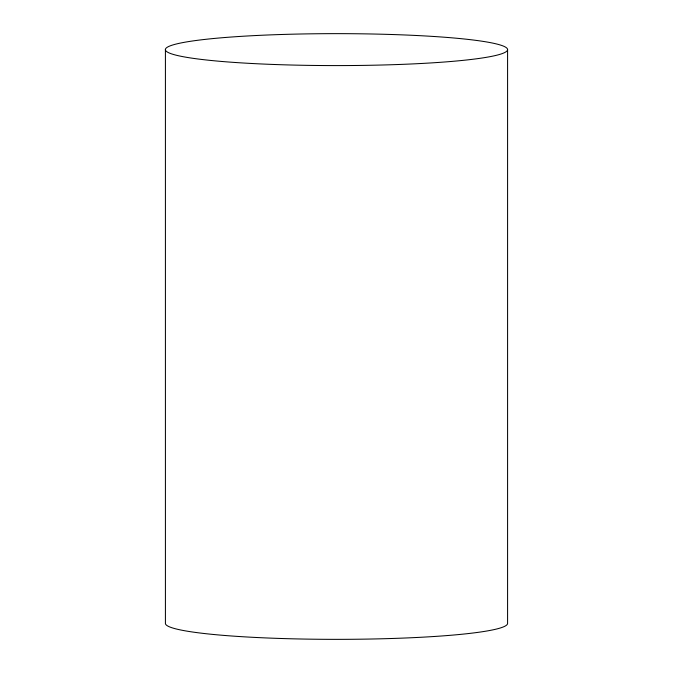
<?xml version="1.0" encoding="UTF-8"?>
<svg xmlns="http://www.w3.org/2000/svg" width="673" height="673" viewBox="0 0 673 673"><rect width="100%" height="100%" fill="white"/><g stroke="black" fill="none" stroke-linecap="round" stroke-linejoin="round"><path stroke-width="1.01" d="M507.585 49.617A171.085 15.967 0 0 1 250.962 63.447A171.085 15.967 0 0 1 250.962 35.787A171.085 15.967 0 0 1 507.585 49.617L507.585 623.383A171.085 15.967 0 0 1 336.5 639.35A171.085 15.967 0 0 1 165.415 623.383L165.415 49.617"/></g></svg>
